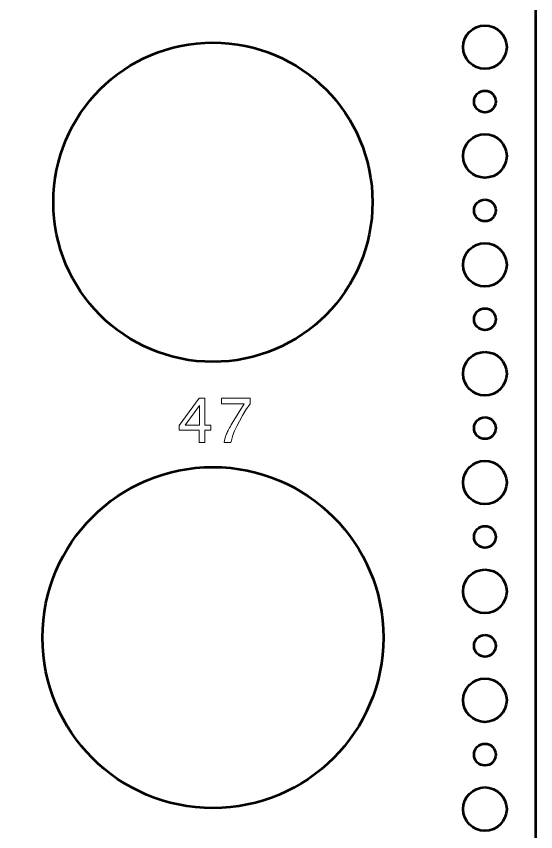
# Model space of a CAD drawing. Header units: centimetres. Extents: x -57 to 41, y -60 to 58.
# Drawn here: x -41.71 to -34.55, y 9.44 to 20.67 of the extents above; entities that cross this region are included whole.
import ezdxf

# ---------------------------------------------------------------- set-up
doc = ezdxf.new("R2010")
doc.units = ezdxf.units.CM
doc.header["$MEASUREMENT"] = 0
doc.layers.add('Layer 1', color=7, linetype='Continuous')

msp = doc.modelspace()

# ---------------------------------------------------------------- linework, layer by layer
at = {"layer": 'Layer 1', "lineweight": 53}
for centre, major_axis in [((-35.24999, 20.25001), (0, 0.30001)), ((-38.99996, 18.11323), (0, 2.20004)), ((-35.25, 19.5), (0, 0.15)), ((-35.24999, 18.75001), (0, 0.30001)), ((-35.25, 18), (0, 0.15)), ((-35.24999, 17.25001), (0, 0.30001)), ((-35.25, 16.5), (0, 0.15)), ((-35.24999, 15.75001), (0, 0.30001)), ((-35.25, 15), (0, 0.15)), ((-35.24999, 14.25001), (0, 0.30001)), ((-38.99996, 12.11323), (0, 2.35004)), ((-35.25, 13.5), (0, 0.15)), ((-35.24999, 12.75001), (0, 0.30001)), ((-35.25, 12), (0, 0.15)), ((-35.24999, 11.25001), (0, 0.30001)), ((-35.25, 10.5), (0, 0.15)), ((-35.24999, 9.75001), (0, 0.30001))]:
    msp.add_ellipse(centre, major_axis=major_axis, ratio=1, dxfattribs=at)
msp.add_open_spline([(-55.45, -2.45), (-55.45, -2.45), (-55.45, 26.45), (-55.45, 26.45), (-55.45, 26.45), (-55.45, 26.72614), (-55.22614, 26.95), (-54.95, 26.95), (-54.95, 26.95), (-54.95, 26.95), (-35.05, 26.95), (-35.05, 26.95), (-35.05, 26.95), (-34.77386, 26.95), (-34.55, 26.72614), (-34.55, 26.45), (-34.55, 26.45), (-34.55, 26.45), (-34.55, -2.45), (-34.55, -2.45), (-34.55, -2.45), (-34.55, -2.72614), (-34.77386, -2.95), (-35.05, -2.95), (-35.05, -2.95), (-35.05, -2.95), (-54.95, -2.95), (-54.95, -2.95), (-54.95, -2.95), (-55.22614, -2.95), (-55.45, -2.72614), (-55.45, -2.45)], degree=3, knots=[0, 0, 0, 0, 0.11111111, 0.11111111, 0.11111111, 0.11111111, 0.22222222, 0.22222222, 0.22222222, 0.22222222, 0.33333333, 0.33333333, 0.33333333, 0.33333333, 0.44444444, 0.44444444, 0.44444444, 0.44444444, 0.55555556, 0.55555556, 0.55555556, 0.55555556, 0.66666667, 0.66666667, 0.66666667, 0.66666667, 0.77777778, 0.77777778, 0.77777778, 0.77777778, 1, 1, 1, 1], dxfattribs=at)
at = {"layer": 'Layer 1', "color": 5, "lineweight": 9}
for points, knots in [([(-39.18896, 14.79958), (-39.18896, 14.79958), (-39.18896, 14.97315), (-39.18896, 14.97315), (-39.18896, 14.97315), (-39.18896, 14.97315), (-39.46497, 14.97315), (-39.46497, 14.97315), (-39.46497, 14.97315), (-39.46497, 14.97315), (-39.46497, 15.03495), (-39.46497, 15.03495), (-39.46497, 15.03495), (-39.46497, 15.03495), (-39.18896, 15.41172), (-39.18896, 15.41172), (-39.18896, 15.41172), (-39.18896, 15.41172), (-39.11276, 15.41172), (-39.11276, 15.41172), (-39.11276, 15.41172), (-39.11276, 15.41172), (-39.11276, 15.04003), (-39.11276, 15.04003), (-39.11276, 15.04003), (-39.11276, 15.04003), (-39.03063, 15.04003), (-39.03063, 15.04003), (-39.03063, 15.04003), (-39.03063, 15.04003), (-39.03063, 14.97315), (-39.03063, 14.97315), (-39.03063, 14.97315), (-39.03063, 14.97315), (-39.11276, 14.97315), (-39.11276, 14.97315), (-39.11276, 14.97315), (-39.11276, 14.97315), (-39.11276, 14.79958), (-39.11276, 14.79958), (-39.11276, 14.79958), (-39.11276, 14.79958), (-39.18896, 14.79958), (-39.18896, 14.79958)], [0, 0, 0, 0, 0.08333333, 0.08333333, 0.08333333, 0.08333333, 0.16666667, 0.16666667, 0.16666667, 0.16666667, 0.25, 0.25, 0.25, 0.25, 0.33333333, 0.33333333, 0.33333333, 0.33333333, 0.41666667, 0.41666667, 0.41666667, 0.41666667, 0.5, 0.5, 0.5, 0.5, 0.58333333, 0.58333333, 0.58333333, 0.58333333, 0.66666667, 0.66666667, 0.66666667, 0.66666667, 0.75, 0.75, 0.75, 0.75, 0.83333333, 0.83333333, 0.83333333, 0.83333333, 1, 1, 1, 1]), ([(-38.84577, 14.79958), (-38.83787, 14.84728), (-38.82644, 14.88862), (-38.81176, 14.92333), (-38.81176, 14.92333), (-38.79709, 14.95805), (-38.77098, 15.00589), (-38.73373, 15.06656), (-38.73373, 15.06656), (-38.73373, 15.06656), (-38.56722, 15.33552), (-38.56722, 15.33552), (-38.56722, 15.33552), (-38.56722, 15.33552), (-38.88133, 15.33552), (-38.88133, 15.33552), (-38.88133, 15.33552), (-38.88133, 15.33552), (-38.88133, 15.41172), (-38.88133, 15.41172), (-38.88133, 15.41172), (-38.88133, 15.41172), (-38.48847, 15.41172), (-38.48847, 15.41172), (-38.48847, 15.41172), (-38.48847, 15.41172), (-38.48847, 15.33552), (-38.48847, 15.33552), (-38.48847, 15.33552), (-38.64525, 15.1041), (-38.73302, 14.92545), (-38.75179, 14.79958), (-38.75179, 14.79958), (-38.75179, 14.79958), (-38.84577, 14.79958), (-38.84577, 14.79958)], [0, 0, 0, 0, 0.1, 0.1, 0.1, 0.1, 0.2, 0.2, 0.2, 0.2, 0.3, 0.3, 0.3, 0.3, 0.4, 0.4, 0.4, 0.4, 0.5, 0.5, 0.5, 0.5, 0.6, 0.6, 0.6, 0.6, 0.7, 0.7, 0.7, 0.7, 0.8, 0.8, 0.8, 0.8, 1, 1, 1, 1]), ([(-39.38468, 15.04003), (-39.38468, 15.04003), (-39.18388, 15.04003), (-39.18388, 15.04003), (-39.18388, 15.04003), (-39.18388, 15.04003), (-39.18388, 15.31125), (-39.18388, 15.31125), (-39.18388, 15.31125), (-39.18388, 15.31125), (-39.38468, 15.04003), (-39.38468, 15.04003)], [0, 0, 0, 0, 0.25, 0.25, 0.25, 0.25, 0.5, 0.5, 0.5, 0.5, 1, 1, 1, 1])]:
    msp.add_open_spline(points, degree=3, knots=knots, dxfattribs=at)

doc.saveas('drawing.dxf')
